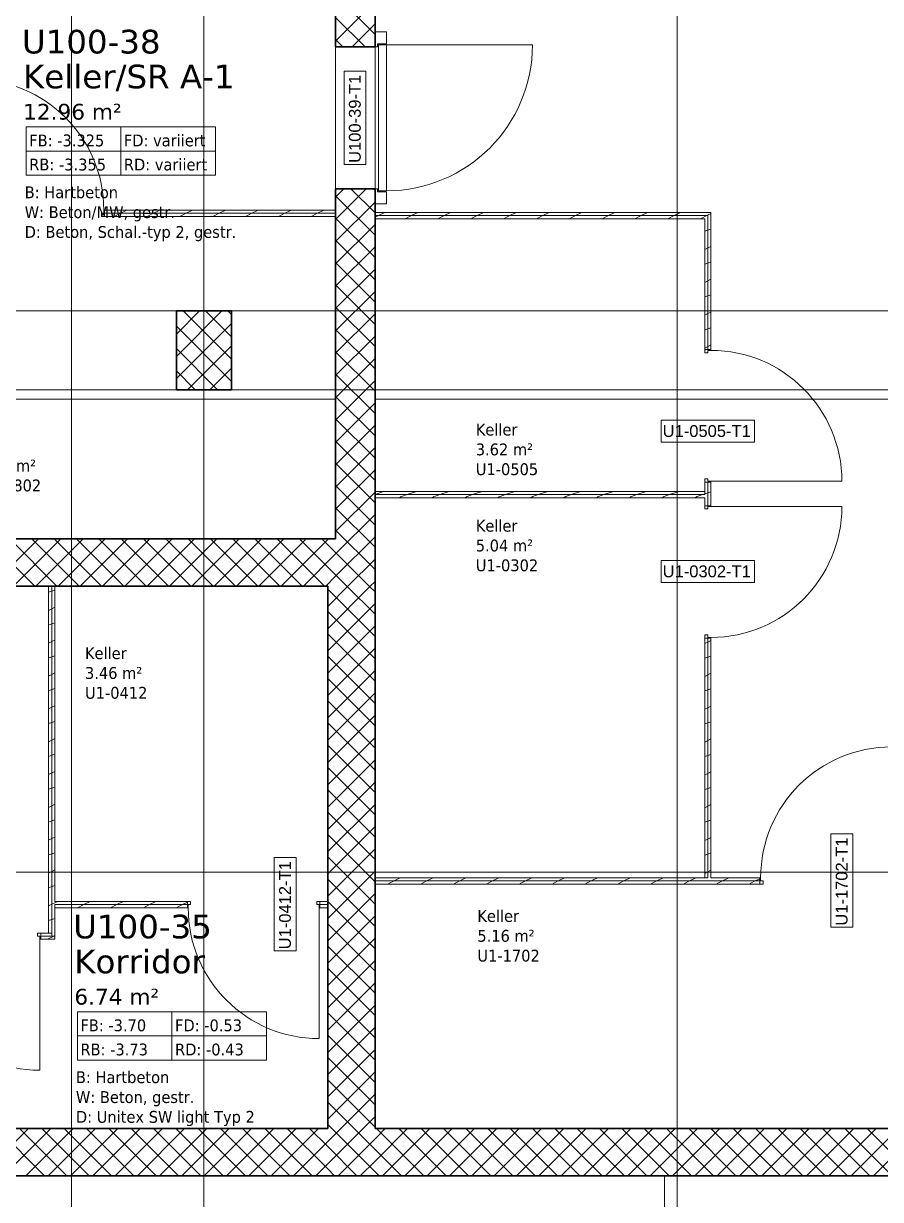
# Model space of a CAD drawing. Extents: x -882 to 937, y -179 to 966.
# Drawn here: x 210.8 to 319.5, y 621.8 to 771 of the extents above; entities that cross this region are included whole.
import ezdxf
from ezdxf.lldxf.tags import DXFTag

# ---------------------------------------------------------------- set-up
doc = ezdxf.new("R2010")
doc.units = 0
doc.layers.get('0').update_dxf_attribs({"lineweight": 13})
for name, color, linetype, lineweight in [('A-AREA-____-IDEN', 7, 'Continuous', 5), ('A-DOOR-____-IDEN', 7, 'Continuous', 5), ('A-DOOR-____-OTLN', 7, 'Continuous', 9), ('A-DOOR-FRAM-MCUT', 7, 'Continuous', 9), ('A-DOOR-OPNG-OTLN', 7, 'Continuous', 9), ('A-FLOR-____-OTLN', 7, 'Continuous', 9), ('A-FLOR-____-OVHD', 7, 'Strichpunkt - Fein', 9), ('A-WALL-____-MCUT', 7, 'Continuous', 35), ('A-WALL-____-PATT', 7, 'Continuous', 35), ('A-WALL-FNSH-MCUT', 7, 'Continuous', 35), ('S-COLS-____-MCUT', 7, 'Continuous', 35), ('S-COLS-____-OTLN', 7, 'Continuous', 9), ('S-GRID-____-OTLN', 7, 'Continuous', 5)]:
    doc.layers.add(name, color=color, linetype=linetype, lineweight=lineweight)
doc.styles.get("Standard").update_dxf_attribs({"font": 'arial.ttf'})
tags = doc.linetypes.add('_Rasterlinie_', pattern=[0.375, 0.2, -0.05, 0.075, -0.05]).pattern_tags.tags
tags[10:11] = [DXFTag(74, 4), DXFTag(75, 0), DXFTag(340, '0'), DXFTag(46, 1.0), DXFTag(50, 0.0), DXFTag(44, 0.0), DXFTag(45, 0.0)]
tags[8:9] = [DXFTag(74, 4), DXFTag(75, 0), DXFTag(340, '0'), DXFTag(46, 1.0), DXFTag(50, 0.0), DXFTag(44, 0.0), DXFTag(45, 0.0)]
tags[6:7] = [DXFTag(74, 4), DXFTag(75, 0), DXFTag(340, '0'), DXFTag(46, 1.0), DXFTag(50, 0.0), DXFTag(44, 0.0), DXFTag(45, 0.0)]
tags[4:5] = [DXFTag(74, 4), DXFTag(75, 0), DXFTag(340, '0'), DXFTag(46, 1.0), DXFTag(50, 0.0), DXFTag(44, 0.0), DXFTag(45, 0.0)]
tags = doc.linetypes.add('Strich Punkt fein', pattern=[0.2, 0.1, -0.05, 0, -0.05]).pattern_tags.tags
tags[10:11] = [DXFTag(74, 4), DXFTag(75, 0), DXFTag(340, '0'), DXFTag(46, 1.0), DXFTag(50, 0.0), DXFTag(44, 0.0), DXFTag(45, 0.0)]
tags[8:9] = [DXFTag(74, 4), DXFTag(75, 0), DXFTag(340, '0'), DXFTag(46, 1.0), DXFTag(50, 0.0), DXFTag(44, 0.0), DXFTag(45, 0.0)]
tags[6:7] = [DXFTag(74, 4), DXFTag(75, 0), DXFTag(340, '0'), DXFTag(46, 1.0), DXFTag(50, 0.0), DXFTag(44, 0.0), DXFTag(45, 0.0)]
tags[4:5] = [DXFTag(74, 4), DXFTag(75, 0), DXFTag(340, '0'), DXFTag(46, 1.0), DXFTag(50, 0.0), DXFTag(44, 0.0), DXFTag(45, 0.0)]
tags = doc.linetypes.add('Strichpunkt - Fein', pattern=[0.2, 0.1, -0.05, 0, -0.05]).pattern_tags.tags
tags[10:11] = [DXFTag(74, 4), DXFTag(75, 0), DXFTag(340, '0'), DXFTag(46, 1.0), DXFTag(50, 0.0), DXFTag(44, 0.0), DXFTag(45, 0.0)]
tags[8:9] = [DXFTag(74, 4), DXFTag(75, 0), DXFTag(340, '0'), DXFTag(46, 1.0), DXFTag(50, 0.0), DXFTag(44, 0.0), DXFTag(45, 0.0)]
tags[6:7] = [DXFTag(74, 4), DXFTag(75, 0), DXFTag(340, '0'), DXFTag(46, 1.0), DXFTag(50, 0.0), DXFTag(44, 0.0), DXFTag(45, 0.0)]
tags[4:5] = [DXFTag(74, 4), DXFTag(75, 0), DXFTag(340, '0'), DXFTag(46, 1.0), DXFTag(50, 0.0), DXFTag(44, 0.0), DXFTag(45, 0.0)]

# ---------------------------------------------------------------- blocks, each defined once
blk = doc.blocks.new('Referenz-A0UJ2GK4XE', base_point=(-896.79, -159.76))
at = {"layer": 'A-AREA-____-IDEN', "color": 0, "linetype": 'Continuous', "ltscale": 0.13}
for p, q in [((211.13, 757.84), (235.13, 757.84)), ((211.13, 751.72), (211.13, 757.84)), ((223.13, 757.84), (223.13, 751.72)), ((235.13, 757.84), (235.13, 751.72)), ((211.13, 754.78), (235.13, 754.78)), ((235.13, 751.72), (211.13, 751.72)), ((217.62, 645.6), (241.62, 645.6)), ((217.62, 639.48), (217.62, 645.6)), ((229.62, 645.6), (229.62, 639.48)), ((241.62, 645.6), (241.62, 639.48)), ((217.62, 642.54), (241.62, 642.54)), ((241.62, 639.48), (217.62, 639.48))]:
    blk.add_line(p, q, dxfattribs=at)
at = {"layer": 'A-DOOR-____-IDEN', "color": 0, "linetype": 'Continuous', "ltscale": 0.13}
for p, q in [((251.44, 753.08), (251.44, 764.92)), ((251.44, 764.92), (254.22, 764.92)), ((254.22, 764.92), (254.22, 753.08)), ((254.22, 753.08), (251.44, 753.08)), ((291.65, 720.64), (303.49, 720.64)), ((291.65, 717.86), (291.65, 720.64)), ((303.49, 720.64), (303.49, 717.86)), ((303.49, 717.86), (291.65, 717.86)), ((291.65, 702.84), (303.49, 702.84)), ((291.65, 700.06), (291.65, 702.84)), ((303.49, 702.84), (303.49, 700.06)), ((303.49, 700.06), (291.65, 700.06)), ((313.18, 656.33), (313.19, 668.17)), ((313.19, 668.17), (315.97, 668.17)), ((315.97, 668.17), (315.96, 656.33)), ((242.58, 653.33), (242.58, 665.17)), ((242.58, 665.17), (245.36, 665.17)), ((245.36, 665.17), (245.36, 653.33)), ((315.96, 656.33), (313.18, 656.33)), ((245.36, 653.33), (242.58, 653.33))]:
    blk.add_line(p, q, dxfattribs=at)
at = {"layer": 'A-DOOR-____-OTLN', "color": 0, "linetype": 'Continuous', "ltscale": 0.13}
for p, q in [((255.82, 768.26), (255.82, 749.74)), ((256.82, 768.26), (255.82, 768.26)), ((256.82, 749.74), (256.82, 768.26)), ((255.82, 749.74), (256.82, 749.74))]:
    blk.add_line(p, q, dxfattribs=at)
at = {"layer": 'A-DOOR-____-OTLN', "color": 0, "linetype": 'Strich Punkt fein', "ltscale": 0.13}
for p, q in [((250.38, 750), (250.38, 768)), ((255.38, 768), (255.38, 750))]:
    blk.add_line(p, q, dxfattribs=at)
at = {"layer": 'A-DOOR-FRAM-MCUT', "color": 0, "linetype": 'Continuous', "ltscale": 0.13}
for p, q in [((256.82, 769.9), (255.38, 769.9)), ((255.38, 769.9), (255.38, 768)), ((256.82, 768.4), (256.82, 769.9)), ((255.68, 768), (255.68, 768.4)), ((255.68, 768.4), (256.82, 768.4)), ((255.38, 768), (255.68, 768)), ((255.68, 750), (255.38, 750)), ((255.38, 750), (255.38, 748.1)), ((255.68, 749.6), (255.68, 750)), ((256.82, 749.6), (255.68, 749.6)), ((256.82, 748.1), (256.82, 749.6)), ((220.98, 746.9), (220.98, 747.3)), ((220.98, 747.3), (221.08, 747.3)), ((221.08, 747.3), (221.08, 746.5)), ((255.38, 748.1), (256.82, 748.1)), ((220.68, 746.9), (220.98, 746.9)), ((220.68, 746.5), (220.68, 746.9)), ((221.08, 746.5), (220.68, 746.5)), ((297.98, 729.6), (297.18, 729.6)), ((297.18, 729.6), (297.18, 729.2)), ((297.58, 729.2), (297.58, 729.5)), ((297.58, 729.5), (297.98, 729.5)), ((297.98, 729.5), (297.98, 729.6)), ((297.18, 729.2), (297.58, 729.2)), ((297.58, 713.2), (297.18, 713.2)), ((297.18, 713.2), (297.18, 712.8)), ((297.58, 712.9), (297.58, 713.2)), ((297.18, 712.8), (297.98, 712.8)), ((297.98, 712.9), (297.58, 712.9)), ((297.98, 712.8), (297.98, 712.9)), ((297.18, 709.8), (297.98, 709.8)), ((297.18, 709.4), (297.18, 709.8)), ((297.58, 709.4), (297.18, 709.4)), ((297.58, 709.7), (297.58, 709.4)), ((297.98, 709.7), (297.58, 709.7)), ((297.98, 709.8), (297.98, 709.7)), ((297.18, 693.4), (297.58, 693.4)), ((297.18, 693), (297.18, 693.4)), ((297.98, 693), (297.18, 693)), ((297.58, 693.4), (297.58, 693.1)), ((297.58, 693.1), (297.98, 693.1)), ((297.98, 693.1), (297.98, 693)), ((304.28, 662.6), (304.18, 662.6)), ((304.18, 662.6), (304.18, 661.8)), ((304.28, 662.2), (304.28, 662.6)), ((304.18, 661.8), (304.58, 661.8)), ((304.58, 662.2), (304.28, 662.2)), ((304.58, 661.8), (304.58, 662.2)), ((231.58, 659.6), (231.98, 659.6)), ((231.98, 659.6), (231.98, 659.2)), ((247.98, 659.6), (248.38, 659.6)), ((247.98, 659.2), (247.98, 659.6)), ((231.68, 658.8), (231.58, 658.8)), ((231.68, 659.2), (231.68, 658.8)), ((231.98, 659.2), (231.68, 659.2)), ((248.28, 659.2), (247.98, 659.2)), ((248.28, 658.8), (248.28, 659.2)), ((248.38, 658.8), (248.28, 658.8)), ((212.58, 655.6), (212.98, 655.6)), ((212.58, 655.2), (212.58, 655.6)), ((212.88, 655.2), (212.58, 655.2)), ((212.88, 654.8), (212.88, 655.2)), ((212.98, 654.8), (212.88, 654.8))]:
    blk.add_line(p, q, dxfattribs=at)
at = {"layer": 'A-DOOR-OPNG-OTLN', "color": 0, "linetype": 'Continuous', "ltscale": 0.13}
for p, q in [((275.34, 768.26), (256.82, 768.26)), ((297.98, 712.9), (314.58, 712.9)), ((297.98, 709.7), (314.58, 709.7)), ((248.28, 658.8), (248.28, 642.2)), ((212.88, 654.8), (212.88, 638.2))]:
    blk.add_line(p, q, dxfattribs=at)
for centre, major_axis in [((256.82, 768.26), (0, -18.52)), ((204.38, 747.3), (16.6, 0)), ((297.98, 712.9), (16.6, 0)), ((297.98, 709.7), (0, -16.6)), ((320.88, 662.6), (0, 16.6)), ((248.28, 658.8), (-16.6, 0)), ((212.88, 654.8), (-16.6, 0))]:
    blk.add_ellipse(centre, major_axis=major_axis, ratio=1, start_param=0, end_param=1.570796, dxfattribs=at)
at = {"layer": 'A-FLOR-____-OTLN', "color": 0, "linetype": 'Continuous', "ltscale": 0.13}
blk.add_line((292.08, 624.8), (292.08, 596.8), dxfattribs=at)
at = {"layer": 'A-FLOR-____-OVHD', "color": 0, "linetype": 'Strichpunkt - Fein', "ltscale": 0.13}
for p, q in [((146.78, 724.5), (394.87, 724.5)), ((255.38, 724.5), (321.98, 724.5)), ((146.78, 723.3), (250.38, 723.3)), ((255.38, 723.3), (321.98, 723.3))]:
    blk.add_line(p, q, dxfattribs=at)
at = {"layer": 'A-WALL-____-MCUT', "color": 0, "linetype": 'Continuous', "ltscale": 0.35}
for p, q in [((250.38, 843.4), (250.38, 768)), ((255.38, 768), (255.38, 843.4)), ((250.38, 768), (255.38, 768)), ((255.38, 750), (250.38, 750)), ((250.38, 750), (250.38, 705.6)), ((255.38, 630.8), (255.38, 750)), ((250.38, 705.6), (117.08, 705.6)), ((117.08, 699.6), (249.38, 699.6)), ((249.38, 699.6), (249.38, 630.8)), ((249.38, 630.8), (165.78, 630.8)), ((321.98, 630.8), (255.38, 630.8)), ((165.78, 624.8), (394.87, 624.8))]:
    blk.add_line(p, q, dxfattribs=at)
at = {"layer": 'A-WALL-____-MCUT', "color": 0, "linetype": 'Continuous', "lineweight": 9, "ltscale": 0.13}
for p, q in [((250.38, 746.9), (221.08, 746.9)), ((297.58, 746.6), (255.38, 746.6)), ((297.58, 729.6), (297.58, 746.6)), ((297.18, 711.2), (297.18, 711.6)), ((297.58, 709.8), (297.58, 712.8)), ((297.18, 711.2), (255.38, 711.2)), ((214.38, 655.2), (214.38, 699.6)), ((297.58, 662.6), (297.58, 693)), ((297.18, 662.6), (297.58, 662.6)), ((304.18, 662.2), (255.38, 662.2)), ((231.58, 659.2), (214.78, 659.2)), ((214.78, 659.2), (214.78, 658.8)), ((249.38, 659.2), (248.38, 659.2)), ((214.78, 655.2), (212.98, 655.2)), ((213.98, 655.6), (214.38, 655.6))]:
    blk.add_line(p, q, dxfattribs=at)
at = {"layer": 'A-WALL-____-PATT', "color": 0, "linetype": 'Continuous', "lineweight": 9, "ltscale": 0.13}
for p, q in [((255.38, 769.57), (250.38, 774.57)), ((250.38, 768.74), (255.38, 773.74)), ((254.12, 768), (250.38, 771.74)), ((252.46, 768), (255.38, 770.91)), ((251.29, 768), (250.38, 768.92)), ((255.29, 768), (255.38, 768.09)), ((250.38, 748.94), (251.43, 750)), ((250.38, 746.12), (254.26, 750)), ((255.38, 744.12), (250.38, 749.12)), ((255.38, 746.95), (252.32, 750)), ((255.38, 749.77), (255.15, 750)), ((223.84, 747.3), (223.69, 747.19)), ((228.01, 747.3), (227.85, 747.19)), ((232.17, 747.3), (232.02, 747.19)), ((236.34, 747.3), (236.18, 747.19)), ((240.5, 747.3), (240.35, 747.19)), ((244.67, 747.3), (244.51, 747.19)), ((248.83, 747.3), (248.68, 747.19)), ((250.38, 743.29), (255.38, 748.29)), ((223.1, 746.9), (222.3, 746.5)), ((223.82, 747.26), (223.1, 746.9)), ((227.27, 746.9), (226.47, 746.5)), ((227.98, 747.26), (227.27, 746.9)), ((231.43, 746.9), (230.63, 746.5)), ((232.15, 747.26), (231.43, 746.9)), ((235.6, 746.9), (234.8, 746.5)), ((236.31, 747.26), (235.6, 746.9)), ((239.76, 746.9), (238.96, 746.5)), ((240.48, 747.26), (239.76, 746.9)), ((243.93, 746.9), (243.13, 746.5)), ((244.64, 747.26), (243.93, 746.9)), ((248.09, 746.9), (247.29, 746.5)), ((248.81, 747.26), (248.09, 746.9)), ((255.38, 741.29), (250.38, 746.29)), ((255.82, 746.6), (255.38, 746.38)), ((256.62, 747), (255.82, 746.6)), ((259.99, 746.6), (259.19, 746.2)), ((260.79, 747), (259.99, 746.6)), ((264.15, 746.6), (263.35, 746.2)), ((264.95, 747), (264.15, 746.6)), ((268.32, 746.6), (267.52, 746.2)), ((269.12, 747), (268.32, 746.6)), ((272.48, 746.6), (271.68, 746.2)), ((273.28, 747), (272.48, 746.6)), ((276.65, 746.6), (275.85, 746.2)), ((277.45, 747), (276.65, 746.6)), ((280.81, 746.6), (280.01, 746.2)), ((281.61, 747), (280.81, 746.6)), ((284.98, 746.6), (284.18, 746.2)), ((285.78, 747), (284.98, 746.6)), ((289.14, 746.6), (288.34, 746.2)), ((289.94, 747), (289.14, 746.6)), ((293.31, 746.6), (292.51, 746.2)), ((294.11, 747), (293.31, 746.6)), ((297.47, 746.6), (296.67, 746.2)), ((297.98, 746.85), (297.47, 746.6)), ((250.38, 740.46), (255.38, 745.46)), ((297.58, 744.74), (297.18, 744.61)), ((297.98, 744.87), (297.58, 744.74)), ((255.38, 738.46), (250.38, 743.46)), ((250.38, 737.63), (255.38, 742.63)), ((297.58, 742.49), (297.18, 742.29)), ((297.98, 742.69), (297.58, 742.49)), ((255.38, 735.63), (250.38, 740.63)), ((297.58, 740.58), (297.18, 740.44)), ((297.98, 740.71), (297.58, 740.58)), ((250.38, 734.8), (255.38, 739.8)), ((297.98, 738.52), (297.58, 738.32)), ((255.38, 732.8), (250.38, 737.8)), ((250.38, 731.97), (255.38, 736.97)), ((297.58, 738.32), (297.18, 738.12)), ((297.58, 736.41), (297.18, 736.28)), ((297.98, 736.55), (297.58, 736.41)), ((255.38, 729.98), (250.38, 734.98)), ((250.38, 729.15), (255.38, 734.15)), ((297.58, 734.16), (297.18, 733.96)), ((297.98, 734.36), (297.58, 734.16)), ((297.98, 732.38), (297.58, 732.25)), ((255.38, 727.15), (250.38, 732.15)), ((250.38, 726.32), (255.38, 731.32)), ((297.58, 732.25), (297.18, 732.11)), ((297.58, 729.99), (297.18, 729.79)), ((297.98, 730.19), (297.58, 729.99)), ((255.38, 724.32), (250.38, 729.32)), ((250.38, 723.49), (255.38, 728.49)), ((255.38, 721.49), (250.38, 726.49)), ((250.38, 720.66), (255.38, 725.66)), ((255.38, 718.66), (250.38, 723.66)), ((250.38, 717.83), (255.38, 722.83)), ((255.38, 715.83), (250.38, 720.83)), ((250.38, 715), (255.38, 720)), ((255.38, 713), (250.38, 718)), ((250.38, 712.17), (255.38, 717.17)), ((255.38, 710.18), (250.38, 715.18)), ((250.38, 709.35), (255.38, 714.35)), ((255.38, 707.35), (250.38, 712.35)), ((250.38, 706.52), (255.38, 711.52)), ((256.46, 711.6), (255.38, 711.24)), ((260.63, 711.6), (259.43, 711.2)), ((264.79, 711.6), (263.59, 711.2)), ((268.95, 711.6), (267.75, 711.2)), ((273.12, 711.6), (271.92, 711.2)), ((277.28, 711.6), (276.08, 711.2)), ((281.45, 711.6), (280.25, 711.2)), ((285.61, 711.6), (284.41, 711.2)), ((289.78, 711.6), (288.58, 711.2)), ((293.94, 711.6), (292.74, 711.2)), ((297.98, 711.56), (297.58, 711.42)), ((258.68, 710.96), (258.47, 710.8)), ((259.43, 711.2), (258.74, 710.97)), ((262.85, 710.96), (262.64, 710.8)), ((263.59, 711.2), (262.9, 710.97)), ((267.01, 710.96), (266.8, 710.8)), ((267.75, 711.2), (267.07, 710.97)), ((271.18, 710.96), (270.97, 710.8)), ((271.92, 711.2), (271.23, 710.97)), ((275.34, 710.96), (275.13, 710.8)), ((276.08, 711.2), (275.4, 710.97)), ((279.51, 710.96), (279.3, 710.8)), ((280.25, 711.2), (279.56, 710.97)), ((283.67, 710.96), (283.46, 710.8)), ((284.41, 711.2), (283.73, 710.97)), ((287.84, 710.96), (287.63, 710.8)), ((288.58, 711.2), (287.89, 710.97)), ((292, 710.96), (291.79, 710.8)), ((292.74, 711.2), (292.06, 710.97)), ((296.17, 710.96), (295.96, 710.8)), ((296.91, 711.2), (296.22, 710.97)), ((297.18, 711.29), (296.91, 711.2)), ((297.58, 711.42), (297.18, 711.29)), ((255.38, 704.52), (250.38, 709.52)), ((250.38, 703.69), (255.38, 708.69)), ((212.21, 699.6), (206.21, 705.6)), ((206.69, 699.6), (212.69, 705.6)), ((215.04, 699.6), (209.04, 705.6)), ((209.52, 699.6), (215.52, 705.6)), ((217.87, 699.6), (211.87, 705.6)), ((212.35, 699.6), (218.35, 705.6)), ((220.7, 699.6), (214.7, 705.6)), ((215.17, 699.6), (221.17, 705.6)), ((223.52, 699.6), (217.52, 705.6)), ((218, 699.6), (224, 705.6)), ((226.35, 699.6), (220.35, 705.6)), ((220.83, 699.6), (226.83, 705.6)), ((229.18, 699.6), (223.18, 705.6)), ((223.66, 699.6), (229.66, 705.6)), ((232.01, 699.6), (226.01, 705.6)), ((226.49, 699.6), (232.49, 705.6)), ((234.84, 699.6), (228.84, 705.6)), ((229.32, 699.6), (235.32, 705.6)), ((237.67, 699.6), (231.67, 705.6)), ((232.14, 699.6), (238.14, 705.6)), ((240.49, 699.6), (234.49, 705.6)), ((234.97, 699.6), (240.97, 705.6)), ((243.32, 699.6), (237.32, 705.6)), ((237.8, 699.6), (243.8, 705.6)), ((246.15, 699.6), (240.15, 705.6)), ((240.63, 699.6), (246.63, 705.6)), ((248.98, 699.6), (242.98, 705.6)), ((243.46, 699.6), (249.46, 705.6)), ((250.38, 701.03), (245.81, 705.6)), ((250.38, 703.86), (248.64, 705.6)), ((255.38, 701.69), (250.38, 706.69)), ((250.38, 700.86), (255.38, 705.86)), ((246.29, 699.6), (250.38, 703.69)), ((254.64, 699.6), (250.38, 703.86)), ((251.94, 699.6), (255.38, 703.03)), ((249.12, 699.6), (250.38, 700.86)), ((249.38, 697.03), (251.94, 699.6)), ((249.38, 694.2), (254.77, 699.6)), ((251.81, 699.6), (250.38, 701.03)), ((255.38, 696.03), (251.81, 699.6)), ((255.38, 698.86), (254.64, 699.6)), ((254.77, 699.6), (255.38, 700.2)), ((214.38, 698.96), (213.98, 698.83)), ((214.78, 699.09), (214.38, 698.96)), ((255.38, 693.21), (249.38, 699.21)), ((214.38, 696.72), (213.98, 696.52)), ((214.78, 696.92), (214.38, 696.72)), ((249.38, 691.38), (255.38, 697.38)), ((255.38, 690.38), (249.38, 696.38)), ((214.38, 694.8), (213.98, 694.66)), ((214.78, 694.93), (214.38, 694.8)), ((249.38, 688.55), (255.38, 694.55)), ((214.38, 692.56), (213.98, 692.36)), ((214.78, 692.76), (214.38, 692.56)), ((255.38, 687.55), (249.38, 693.55)), ((297.58, 692.51), (297.18, 692.31)), ((297.98, 692.71), (297.58, 692.51)), ((214.38, 690.63), (213.98, 690.5)), ((214.78, 690.76), (214.38, 690.63)), ((249.38, 685.72), (255.38, 691.72)), ((255.38, 684.72), (249.38, 690.72)), ((297.58, 690.6), (297.18, 690.47)), ((297.98, 690.73), (297.58, 690.6)), ((214.38, 688.39), (213.98, 688.19)), ((214.78, 688.59), (214.38, 688.39)), ((249.38, 682.89), (255.38, 688.89)), ((255.38, 681.89), (249.38, 687.89)), ((297.58, 688.34), (297.18, 688.14)), ((297.98, 688.54), (297.58, 688.34)), ((214.38, 686.47), (213.98, 686.33)), ((214.78, 686.6), (214.38, 686.47)), ((297.58, 686.44), (297.18, 686.3)), ((297.98, 686.57), (297.58, 686.44)), ((249.38, 680.06), (255.38, 686.06)), ((255.38, 679.06), (249.38, 685.06)), ((214.38, 684.23), (213.98, 684.03)), ((214.78, 684.43), (214.38, 684.23)), ((249.38, 677.23), (255.38, 683.23)), ((297.58, 684.18), (297.18, 683.98)), ((297.98, 684.38), (297.58, 684.18)), ((214.38, 682.3), (213.98, 682.17)), ((214.78, 682.44), (214.38, 682.3)), ((255.38, 676.24), (249.38, 682.24)), ((297.58, 682.27), (297.18, 682.14)), ((297.98, 682.4), (297.58, 682.27)), ((214.78, 680.26), (214.38, 680.06)), ((249.38, 674.41), (255.38, 680.41)), ((297.98, 680.22), (297.58, 680.02)), ((214.38, 680.06), (213.98, 679.86)), ((255.38, 673.41), (249.38, 679.41)), ((297.58, 680.02), (297.18, 679.82)), ((214.38, 678.14), (213.98, 678)), ((214.78, 678.27), (214.38, 678.14)), ((249.38, 671.58), (255.38, 677.58)), ((297.58, 678.11), (297.18, 677.97)), ((297.98, 678.24), (297.58, 678.11)), ((214.38, 675.9), (213.98, 675.7)), ((214.78, 676.1), (214.38, 675.9)), ((255.38, 670.58), (249.38, 676.58)), ((297.58, 675.85), (297.18, 675.65)), ((297.98, 676.05), (297.58, 675.85)), ((249.38, 668.75), (255.38, 674.75)), ((214.38, 673.97), (213.98, 673.84)), ((214.78, 674.11), (214.38, 673.97)), ((255.38, 667.75), (249.38, 673.75)), ((297.58, 673.94), (297.18, 673.81)), ((297.98, 674.07), (297.58, 673.94)), ((214.38, 671.73), (213.98, 671.53)), ((214.78, 671.93), (214.38, 671.73)), ((249.38, 665.92), (255.38, 671.92)), ((297.58, 671.69), (297.18, 671.49)), ((297.98, 671.89), (297.58, 671.69)), ((214.38, 669.81), (213.98, 669.67)), ((214.78, 669.94), (214.38, 669.81)), ((255.38, 664.92), (249.38, 670.92)), ((297.58, 669.78), (297.18, 669.64)), ((297.98, 669.91), (297.58, 669.78)), ((249.38, 663.09), (255.38, 669.09)), ((214.38, 667.57), (213.98, 667.37)), ((214.78, 667.77), (214.38, 667.57)), ((255.38, 662.09), (249.38, 668.09)), ((297.58, 667.52), (297.18, 667.32)), ((297.98, 667.72), (297.58, 667.52)), ((214.38, 665.64), (213.98, 665.51)), ((214.78, 665.78), (214.38, 665.64)), ((249.38, 660.26), (255.38, 666.26)), ((255.38, 659.26), (249.38, 665.26)), ((297.58, 665.61), (297.18, 665.48)), ((297.98, 665.75), (297.58, 665.61)), ((214.38, 663.4), (213.98, 663.2)), ((214.78, 663.6), (214.38, 663.4)), ((249.38, 657.43), (255.38, 663.43)), ((255.38, 656.44), (249.38, 662.44)), ((258.58, 662.6), (257.78, 662.2)), ((262.75, 662.6), (261.95, 662.2)), ((266.91, 662.6), (266.11, 662.2)), ((271.08, 662.6), (270.28, 662.2)), ((275.24, 662.6), (274.44, 662.2)), ((279.41, 662.6), (278.61, 662.2)), ((283.57, 662.6), (282.77, 662.2)), ((287.74, 662.6), (286.94, 662.2)), ((291.9, 662.6), (291.1, 662.2)), ((296.07, 662.6), (295.27, 662.2)), ((297.58, 663.36), (297.18, 663.16)), ((297.98, 663.56), (297.58, 663.36)), ((300.23, 662.6), (299.43, 662.2)), ((304.18, 662.49), (303.6, 662.2)), ((214.38, 661.48), (213.98, 661.35)), ((214.78, 661.61), (214.38, 661.48)), ((257.08, 661.83), (256.99, 661.8)), ((257.78, 662.2), (257.14, 661.88)), ((261.24, 661.83), (261.16, 661.8)), ((261.95, 662.2), (261.3, 661.88)), ((265.41, 661.83), (265.32, 661.8)), ((266.11, 662.2), (265.47, 661.88)), ((269.57, 661.83), (269.48, 661.8)), ((270.28, 662.2), (269.63, 661.88)), ((273.74, 661.83), (273.65, 661.8)), ((274.44, 662.2), (273.79, 661.88)), ((277.9, 661.83), (277.81, 661.8)), ((278.61, 662.2), (277.96, 661.88)), ((282.07, 661.83), (281.98, 661.8)), ((282.77, 662.2), (282.12, 661.88)), ((286.23, 661.83), (286.14, 661.8)), ((286.94, 662.2), (286.29, 661.88)), ((290.4, 661.83), (290.31, 661.8)), ((291.1, 662.2), (290.45, 661.88)), ((294.56, 661.83), (294.47, 661.8)), ((295.27, 662.2), (294.62, 661.88)), ((298.73, 661.83), (298.64, 661.8)), ((299.43, 662.2), (298.78, 661.88)), ((302.89, 661.83), (302.8, 661.8)), ((303.6, 662.2), (302.95, 661.88)), ((214.78, 659.44), (214.38, 659.24)), ((215.1, 659.6), (214.78, 659.44)), ((219.26, 659.6), (218.46, 659.2)), ((223.43, 659.6), (222.63, 659.2)), ((227.59, 659.6), (226.79, 659.2)), ((231.58, 659.51), (230.96, 659.2)), ((248.42, 659.6), (248.38, 659.58)), ((249.38, 654.61), (255.38, 660.61)), ((255.38, 653.61), (249.38, 659.61)), ((214.38, 659.24), (213.98, 659.04)), ((218.46, 659.2), (217.66, 658.8)), ((222.63, 659.2), (221.83, 658.8)), ((226.79, 659.2), (225.99, 658.8)), ((230.96, 659.2), (230.16, 658.8)), ((214.38, 657.31), (213.98, 657.18)), ((214.78, 657.45), (214.38, 657.31)), ((249.38, 651.78), (255.38, 657.78)), ((255.38, 650.78), (249.38, 656.78)), ((214.63, 655.2), (213.83, 654.8)), ((214.78, 655.27), (214.63, 655.2)), ((249.38, 648.95), (255.38, 654.95)), ((255.38, 647.95), (249.38, 653.95)), ((249.38, 646.12), (255.38, 652.12)), ((255.38, 645.12), (249.38, 651.12)), ((249.38, 643.29), (255.38, 649.29)), ((255.38, 642.29), (249.38, 648.29)), ((249.38, 640.46), (255.38, 646.46)), ((255.38, 639.47), (249.38, 645.47)), ((249.38, 637.64), (255.38, 643.64)), ((255.38, 636.64), (249.38, 642.64)), ((249.38, 634.81), (255.38, 640.81)), ((255.38, 633.81), (249.38, 639.81)), ((249.38, 631.98), (255.38, 637.98)), ((255.38, 630.98), (249.38, 636.98)), ((249.38, 629.15), (255.38, 635.15)), ((255.38, 628.15), (249.38, 634.15)), ((249.38, 626.32), (255.38, 632.32)), ((255.38, 625.32), (249.38, 631.32)), ((205.43, 624.8), (211.43, 630.8)), ((213.47, 624.8), (207.47, 630.8)), ((208.26, 624.8), (214.26, 630.8)), ((216.3, 624.8), (210.3, 630.8)), ((211.08, 624.8), (217.08, 630.8)), ((219.13, 624.8), (213.13, 630.8)), ((213.91, 624.8), (219.91, 630.8)), ((221.96, 624.8), (215.96, 630.8)), ((216.74, 624.8), (222.74, 630.8)), ((224.79, 624.8), (218.79, 630.8)), ((219.57, 624.8), (225.57, 630.8)), ((227.61, 624.8), (221.61, 630.8)), ((222.4, 624.8), (228.4, 630.8)), ((230.44, 624.8), (224.44, 630.8)), ((225.23, 624.8), (231.23, 630.8)), ((233.27, 624.8), (227.27, 630.8)), ((228.06, 624.8), (234.06, 630.8)), ((236.1, 624.8), (230.1, 630.8)), ((230.88, 624.8), (236.88, 630.8)), ((238.93, 624.8), (232.93, 630.8)), ((233.71, 624.8), (239.71, 630.8)), ((241.76, 624.8), (235.76, 630.8)), ((236.54, 624.8), (242.54, 630.8)), ((244.58, 624.8), (238.58, 630.8)), ((239.37, 624.8), (245.37, 630.8)), ((247.41, 624.8), (241.41, 630.8)), ((242.2, 624.8), (248.2, 630.8)), ((249.38, 625.67), (244.24, 630.8)), ((249.38, 628.5), (247.07, 630.8)), ((250.68, 624.8), (255.38, 629.49)), ((255.38, 629.49), (256.68, 630.8)), ((255.38, 626.67), (259.51, 630.8)), ((261.55, 624.8), (255.55, 630.8)), ((256.34, 624.8), (262.34, 630.8)), ((264.38, 624.8), (258.38, 630.8)), ((259.17, 624.8), (265.17, 630.8)), ((267.21, 624.8), (261.21, 630.8)), ((262, 624.8), (268, 630.8)), ((270.04, 624.8), (264.04, 630.8)), ((264.83, 624.8), (270.83, 630.8)), ((272.87, 624.8), (266.87, 630.8)), ((267.65, 624.8), (273.65, 630.8)), ((275.7, 624.8), (269.7, 630.8)), ((270.48, 624.8), (276.48, 630.8)), ((278.53, 624.8), (272.53, 630.8)), ((273.31, 624.8), (279.31, 630.8)), ((281.35, 624.8), (275.35, 630.8)), ((276.14, 624.8), (282.14, 630.8)), ((284.18, 624.8), (278.18, 630.8)), ((278.97, 624.8), (284.97, 630.8)), ((287.01, 624.8), (281.01, 630.8)), ((281.8, 624.8), (287.8, 630.8)), ((289.84, 624.8), (283.84, 630.8)), ((284.62, 624.8), (290.62, 630.8)), ((292.67, 624.8), (286.67, 630.8)), ((287.45, 624.8), (293.45, 630.8)), ((295.5, 624.8), (289.5, 630.8)), ((290.28, 624.8), (296.28, 630.8)), ((298.32, 624.8), (292.32, 630.8)), ((293.11, 624.8), (299.11, 630.8)), ((301.15, 624.8), (295.15, 630.8)), ((295.94, 624.8), (301.94, 630.8)), ((303.98, 624.8), (297.98, 630.8)), ((298.77, 624.8), (304.77, 630.8)), ((306.81, 624.8), (300.81, 630.8)), ((301.59, 624.8), (307.59, 630.8)), ((309.64, 624.8), (303.64, 630.8)), ((304.42, 624.8), (310.42, 630.8)), ((312.47, 624.8), (306.47, 630.8)), ((307.25, 624.8), (313.25, 630.8)), ((315.29, 624.8), (309.29, 630.8)), ((310.08, 624.8), (316.08, 630.8)), ((318.12, 624.8), (312.12, 630.8)), ((312.91, 624.8), (318.91, 630.8)), ((320.95, 624.8), (314.95, 630.8)), ((315.74, 624.8), (321.74, 630.8)), ((323.78, 624.8), (317.78, 630.8)), ((318.57, 624.8), (324.57, 630.8)), ((245.03, 624.8), (249.38, 629.15)), ((253.07, 624.8), (249.38, 628.5)), ((258.73, 624.8), (255.38, 628.15)), ((253.51, 624.8), (255.38, 626.67)), ((247.85, 624.8), (249.38, 626.32)), ((250.24, 624.8), (249.38, 625.67)), ((255.9, 624.8), (255.38, 625.32))]:
    blk.add_line(p, q, dxfattribs=at)
at = {"layer": 'A-WALL-FNSH-MCUT', "color": 0, "linetype": 'Continuous', "lineweight": 9, "ltscale": 0.13}
for p, q in [((250.38, 747.3), (221.08, 747.3)), ((221.08, 747.3), (221.08, 746.5)), ((221.08, 746.5), (250.38, 746.5)), ((297.98, 747), (255.38, 747)), ((255.38, 746.2), (297.18, 746.2)), ((297.18, 746.2), (297.18, 729.6)), ((297.98, 729.6), (297.98, 747)), ((297.18, 729.6), (297.98, 729.6)), ((297.18, 711.6), (255.38, 711.6)), ((297.18, 712.8), (297.18, 711.6)), ((297.98, 712.8), (297.18, 712.8)), ((297.98, 709.8), (297.98, 712.8)), ((255.38, 710.8), (297.18, 710.8)), ((297.18, 710.8), (297.18, 709.8)), ((297.18, 709.8), (297.98, 709.8)), ((213.98, 699.6), (213.98, 655.6)), ((214.78, 659.6), (214.78, 699.6)), ((297.18, 693), (297.18, 662.6)), ((297.98, 693), (297.18, 693)), ((297.98, 662.6), (297.98, 693)), ((297.18, 662.6), (255.38, 662.6)), ((304.18, 662.6), (297.98, 662.6)), ((304.18, 661.8), (304.18, 662.6)), ((255.38, 661.8), (304.18, 661.8)), ((231.58, 659.6), (214.78, 659.6)), ((231.58, 658.8), (231.58, 659.6)), ((249.38, 659.6), (248.38, 659.6)), ((248.38, 659.6), (248.38, 658.8)), ((214.78, 654.8), (214.78, 658.8)), ((214.78, 658.8), (231.58, 658.8)), ((248.38, 658.8), (249.38, 658.8)), ((213.98, 655.6), (212.98, 655.6)), ((212.98, 655.6), (212.98, 654.8)), ((212.98, 654.8), (214.78, 654.8))]:
    blk.add_line(p, q, dxfattribs=at)
at = {"layer": 'S-COLS-____-MCUT', "color": 0, "linetype": 'Continuous', "ltscale": 0.35}
for p, q in [((237.18, 734.5), (230.18, 734.5)), ((230.18, 734.5), (230.18, 724.5)), ((237.18, 724.5), (237.18, 734.5)), ((230.18, 724.5), (237.18, 724.5))]:
    blk.add_line(p, q, dxfattribs=at)
at = {"layer": 'S-COLS-____-OTLN', "color": 0, "linetype": 'Continuous', "ltscale": 0.13}
for p, q in [((230.18, 734.4), (230.28, 734.5)), ((230.18, 731.57), (233.1, 734.5)), ((230.18, 728.74), (235.93, 734.5)), ((237.18, 728.38), (231.05, 734.5)), ((237.18, 731.2), (233.88, 734.5)), ((237.18, 734.03), (236.71, 734.5)), ((230.18, 725.92), (237.18, 732.92)), ((237.18, 725.55), (230.18, 732.55)), ((235.39, 724.5), (230.18, 729.72)), ((231.59, 724.5), (237.18, 730.09)), ((232.57, 724.5), (230.18, 726.89)), ((234.42, 724.5), (237.18, 727.26))]:
    blk.add_line(p, q, dxfattribs=at)
at = {"layer": 'S-GRID-____-OTLN', "color": 0, "linetype": '_Rasterlinie_', "ltscale": 0.13}
for p, q in [((216.88, 186.3), (216.88, 949.68)), ((233.68, 949.68), (233.68, 576.79)), ((293.68, 186.3), (293.68, 949.68)), ((95.08, 734.5), (394.87, 734.5)), ((95.08, 663.3), (394.87, 663.3))]:
    blk.add_line(p, q, dxfattribs=at)
at = {"layer": 'A-AREA-____-IDEN', "color": 0, "linetype": 'Continuous', "ltscale": 0.13, "attachment_point": 1}
for s, insert, char_height in [('{\\fVerdana;U100-38}', (210.59, 770.16), 3), ('{\\fVerdana;Keller/SR A-1}', (210.73, 765.74), 3), ('{\\fVerdana;12.96 m²}', (210.74, 760.77), 2), ('{\\W0.9;\\fVerdana;FB: -3.325}', (211.52, 756.88), 1.5), ('{\\W0.9;\\fVerdana;FD: variiert}', (223.52, 756.88), 1.5), ('{\\W0.9;\\fVerdana;RB: -3.355}', (211.52, 753.82), 1.5), ('{\\W0.9;\\fVerdana;RD: variiert}', (223.52, 753.82), 1.5), ('{\\W0.9;\\fVerdana;B: Hartbeton}', (210.94, 750.3), 1.5), ('{\\W0.9;\\fVerdana;W: Beton/MW, gestr.}', (210.94, 747.78), 1.5), ('{\\W0.9;\\fVerdana;D: Beton, Schal.-typ 2, gestr.}', (210.94, 745.27), 1.5), ('{\\W0.9;\\fVerdana;Keller}', (268.15, 720.2), 1.5), ('{\\W0.9;\\fVerdana;3.62 m²}', (268.15, 717.69), 1.5), ('{\\W0.9;\\fVerdana;4.64 m²}', (205.12, 715.63), 1.5), ('{\\W0.9;\\fVerdana;U1-0505}', (268.15, 715.18), 1.5), ('{\\W0.9;\\fVerdana;U1-0802}', (205.12, 713.12), 1.5), ('{\\W0.9;\\fVerdana;Keller}', (268.15, 708.01), 1.5), ('{\\W0.9;\\fVerdana;5.04 m²}', (268.15, 705.5), 1.5), ('{\\W0.9;\\fVerdana;U1-0302}', (268.15, 702.99), 1.5), ('{\\W0.9;\\fVerdana;Keller}', (218.59, 691.84), 1.5), ('{\\W0.9;\\fVerdana;3.46 m²}', (218.59, 689.33), 1.5), ('{\\W0.9;\\fVerdana;U1-0412}', (218.59, 686.82), 1.5), ('{\\fVerdana;U100-35}', (217.09, 657.92), 3), ('{\\W0.9;\\fVerdana;Keller}', (268.35, 658.51), 1.5), ('{\\W0.9;\\fVerdana;5.16 m²}', (268.35, 655.99), 1.5), ('{\\fVerdana;Korridor}', (217.23, 653.49), 3), ('{\\W0.9;\\fVerdana;U1-1702}', (268.35, 653.48), 1.5), ('{\\fVerdana;6.74 m²}', (217.24, 648.52), 2), ('{\\W0.9;\\fVerdana;FB: -3.70}', (218.01, 644.64), 1.5), ('{\\W0.9;\\fVerdana;FD: -0.53}', (230.01, 644.64), 1.5), ('{\\W0.9;\\fVerdana;RB: -3.73}', (218.01, 641.58), 1.5), ('{\\W0.9;\\fVerdana;RD: -0.43}', (230.01, 641.58), 1.5), ('{\\W0.9;\\fVerdana;B: Hartbeton}', (217.44, 638.06), 1.5), ('{\\W0.9;\\fVerdana;W: Beton, gestr.}', (217.44, 635.54), 1.5), ('{\\W0.9;\\fVerdana;D: Unitex SW light Typ 2}', (217.44, 633.03), 1.5)]:
    blk.add_mtext(s, dxfattribs=dict(at, insert=insert, char_height=char_height))
at = {"layer": 'A-DOOR-____-IDEN', "color": 0, "linetype": 'Continuous', "ltscale": 0.13, "char_height": 1.5, "attachment_point": 1, "rotation": 90}
for s, insert in [('{\\fArial;U100-39-T1}', (252.06, 753.28)), ('{\\fArial;U1-1702-T1}', (313.8, 656.53)), ('{\\fArial;U1-0412-T1}', (243.2, 653.53))]:
    blk.add_mtext(s, dxfattribs=dict(at, insert=insert))
at = {"layer": 'A-DOOR-____-IDEN', "color": 0, "linetype": 'Continuous', "ltscale": 0.13, "char_height": 1.5, "attachment_point": 1}
for s, insert in [('{\\fArial;U1-0505-T1}', (291.85, 720.02)), ('{\\fArial;U1-0302-T1}', (291.85, 702.22))]:
    blk.add_mtext(s, dxfattribs=dict(at, insert=insert))

msp = doc.modelspace()

# ---------------------------------------------------------------- block references
at = {"color": 9, "lineweight": 25, "ltscale": 0.25, "true_color": 0xc0c0c0}
msp.add_blockref('Referenz-A0UJ2GK4XE', (-896.79, -159.76), dxfattribs=at)

doc.saveas('drawing.dxf')
